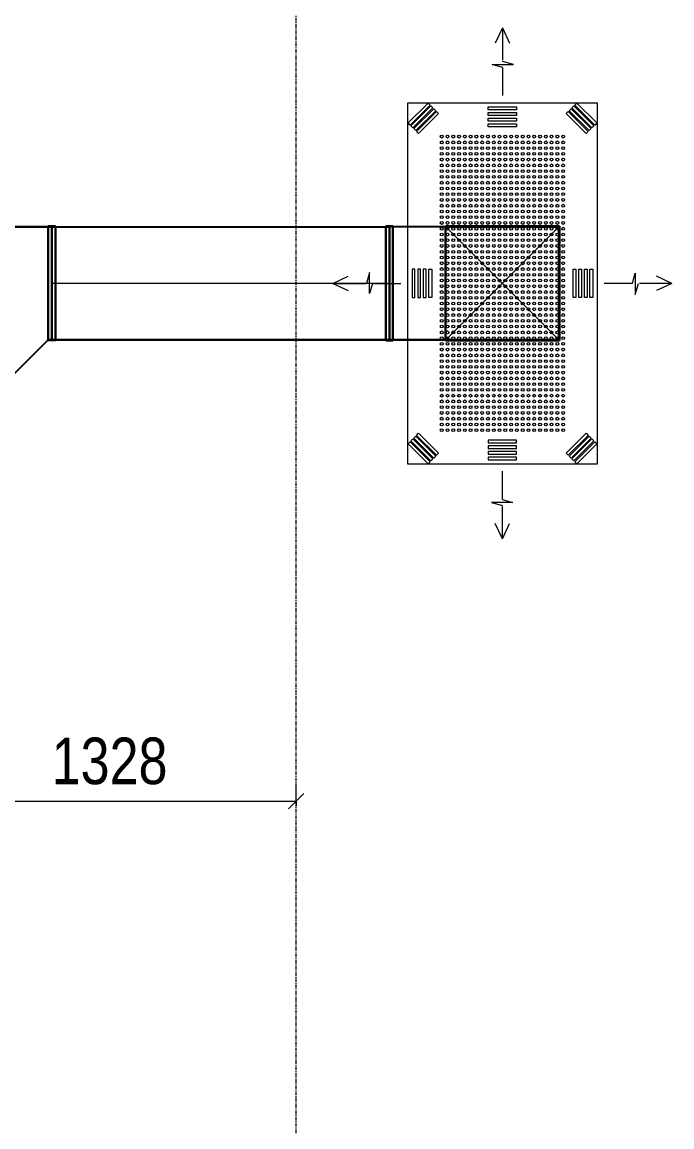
# Model space of a CAD drawing. Header units: millimetres. Extents: x -21807 to 22087, y 36760 to 60640.
# Drawn here: x -13169 to -10869, y 53007 to 56917 of the extents above; entities that cross this region are included whole.
import ezdxf

# ---------------------------------------------------------------- set-up
doc = ezdxf.new("R2010")
doc.units = ezdxf.units.MM
doc.linetypes.add('Grid Line', pattern=[22.225, 12.7, -3.175, 3.175, -3.175])
for name, color, linetype, lineweight in [('A-ANNO-DIMS', 7, 'Continuous', 9), ('A-ANNO-DIMS-110', 7, 'Continuous', 9), ('A-DETL-GENF', 7, 'Continuous', 5), ('A-GENM', 7, 'Continuous', 5), ('M-HVAC-CDFF', 7, 'Continuous', 5), ('M-HVAC-DUCT', 7, 'Continuous', 25), ('M-HVAC-DUCT-CNTR', 7, 'Continuous', 5), ('S-GRID', 7, 'Continuous', 9)]:
    doc.layers.add(name, color=color, linetype=linetype, lineweight=lineweight)
doc.layers.add('M-HVAC-DUCT-ANNO', color=7, linetype='Continuous', lineweight=5, true_color=0x007f00)
doc.styles.add('Arial_3', font='arial.ttf', dxfattribs={"width": 0.8, "height": 165})
doc.dimstyles.new('AK_DIM_2_0_Arial_đỏ', dxfattribs={"dimscale": 304.8, "dimtxt": 168.342801, "dimasz": 0.180446, "dimexe": 0.180446, "dimexo": 0.180446, "dimgap": 0.036089, "dimtad": 1, "dimdec": 0, "dimzin": 0, "dimdsep": 46, "dimtxsty": 'Arial_3', "dimblk1": 'OBLIQUE', "dimblk2": 'OBLIQUE', "dimsah": 1, "dimcen": 0.09, "dimadec": 0, "dimazin": 0, "dimtfac": 1, "dimtdec": 4, "dimtix": 1, "dimtmove": 0, "dimatfit": 3, "dimfxl": 1, "dimtvp": 1, "dimtolj": 1, "dimtzin": 0, "dimarcsym": 2})

# ---------------------------------------------------------------- blocks, each defined once
blk = doc.blocks.new('MatNaGioCap_KemHopGio_KemLocHepa - CẤP F5-2174877-MẶT BẰNG HỆ THỐNG GIÓ CẤP AHU')
at = {"layer": 'A-DETL-GENF', "color": 5, "lineweight": 9, "true_color": 0x0000ff}
for p, q in [((-639.5, 335), (639.5, 335)), ((-639.5, -335), (-639.5, 335)), ((639.5, 335), (639.5, -335)), ((639.5, -335), (-639.5, -335))]:
    blk.add_line(p, q, dxfattribs=at)
at = {"layer": 'A-DETL-GENF', "color": 5, "true_color": 0x0000ff}
for p, q in [((-638.4, 263.2), (-567.7, 333.9)), ((-560.6, 326.8), (-631.3, 256.1)), ((-628.4, 253.2), (-557.7, 323.9)), ((-550.6, 316.8), (-621.3, 246.1)), ((-618.4, 243.2), (-547.7, 313.9)), ((-567.7, 333.9), (-560.6, 326.8)), ((-557.7, 323.9), (-550.6, 316.8)), ((-547.7, 313.9), (-540.6, 306.8)), ((-50, 320), (50, 320)), ((-50, 310), (-50, 320)), ((50, 320), (50, 310)), ((540.6, 306.8), (547.7, 313.9)), ((547.7, 313.9), (618.4, 243.2)), ((550.6, 316.8), (557.7, 323.9)), ((621.3, 246.1), (550.6, 316.8)), ((557.7, 323.9), (628.4, 253.2)), ((560.6, 326.8), (567.7, 333.9)), ((631.3, 256.1), (560.6, 326.8)), ((567.7, 333.9), (638.4, 263.2)), ((-540.6, 306.8), (-611.3, 236.1)), ((-608.4, 233.2), (-537.7, 303.9)), ((-530.6, 296.8), (-601.3, 226.1)), ((-537.7, 303.9), (-530.6, 296.8)), ((50, 310), (-50, 310)), ((-50, 300), (50, 300)), ((-50, 290), (-50, 300)), ((50, 290), (-50, 290)), ((-50, 280), (50, 280)), ((-50, 270), (-50, 280)), ((50, 300), (50, 290)), ((50, 280), (50, 270)), ((530.6, 296.8), (537.7, 303.9)), ((601.3, 226.1), (530.6, 296.8)), ((537.7, 303.9), (608.4, 233.2)), ((611.3, 236.1), (540.6, 306.8)), ((-631.3, 256.1), (-638.4, 263.2)), ((-621.3, 246.1), (-628.4, 253.2)), ((-611.3, 236.1), (-618.4, 243.2)), ((50, 270), (-50, 270)), ((-50, 260), (50, 260)), ((-50, 250), (-50, 260)), ((50, 250), (-50, 250)), ((50, 260), (50, 250)), ((618.4, 243.2), (611.3, 236.1)), ((628.4, 253.2), (621.3, 246.1)), ((638.4, 263.2), (631.3, 256.1)), ((-601.3, 226.1), (-608.4, 233.2)), ((608.4, 233.2), (601.3, 226.1)), ((-624.5, -50), (-624.5, 50)), ((-624.5, 50), (-614.5, 50)), ((-614.5, 50), (-614.5, -50)), ((-604.5, -50), (-604.5, 50)), ((-604.5, 50), (-594.5, 50)), ((-594.5, 50), (-594.5, -50)), ((-584.5, -50), (-584.5, 50)), ((-584.5, 50), (-574.5, 50)), ((-574.5, 50), (-574.5, -50)), ((-564.5, -50), (-564.5, 50)), ((-564.5, 50), (-554.5, 50)), ((-554.5, 50), (-554.5, -50)), ((554.5, 50), (554.5, -50)), ((564.5, 50), (554.5, 50)), ((564.5, -50), (564.5, 50)), ((574.5, 50), (574.5, -50)), ((584.5, 50), (574.5, 50)), ((584.5, -50), (584.5, 50)), ((594.5, 50), (594.5, -50)), ((604.5, 50), (594.5, 50)), ((604.5, -50), (604.5, 50)), ((614.5, 50), (614.5, -50)), ((624.5, 50), (614.5, 50)), ((624.5, -50), (624.5, 50)), ((-614.5, -50), (-624.5, -50)), ((-594.5, -50), (-604.5, -50)), ((-574.5, -50), (-584.5, -50)), ((-554.5, -50), (-564.5, -50)), ((554.5, -50), (564.5, -50)), ((574.5, -50), (584.5, -50)), ((594.5, -50), (604.5, -50)), ((614.5, -50), (624.5, -50)), ((-608.4, -233.2), (-601.3, -226.1)), ((-537.7, -303.9), (-608.4, -233.2)), ((-601.3, -226.1), (-530.6, -296.8)), ((530.6, -296.8), (601.3, -226.1)), ((608.4, -233.2), (537.7, -303.9)), ((601.3, -226.1), (608.4, -233.2)), ((-638.4, -263.2), (-631.3, -256.1)), ((-567.7, -333.9), (-638.4, -263.2)), ((-631.3, -256.1), (-560.6, -326.8)), ((-628.4, -253.2), (-621.3, -246.1)), ((-557.7, -323.9), (-628.4, -253.2)), ((-621.3, -246.1), (-550.6, -316.8)), ((-618.4, -243.2), (-611.3, -236.1)), ((-547.7, -313.9), (-618.4, -243.2)), ((-611.3, -236.1), (-540.6, -306.8)), ((-50, -250), (50, -250)), ((-50, -260), (-50, -250)), ((50, -260), (-50, -260)), ((-50, -270), (-50, -280)), ((50, -270), (-50, -270)), ((50, -250), (50, -260)), ((50, -280), (50, -270)), ((540.6, -306.8), (611.3, -236.1)), ((618.4, -243.2), (547.7, -313.9)), ((550.6, -316.8), (621.3, -246.1)), ((628.4, -253.2), (557.7, -323.9)), ((560.6, -326.8), (631.3, -256.1)), ((638.4, -263.2), (567.7, -333.9)), ((611.3, -236.1), (618.4, -243.2)), ((621.3, -246.1), (628.4, -253.2)), ((631.3, -256.1), (638.4, -263.2)), ((-540.6, -306.8), (-547.7, -313.9)), ((-530.6, -296.8), (-537.7, -303.9)), ((-50, -280), (50, -280)), ((-50, -290), (-50, -300)), ((50, -290), (-50, -290)), ((-50, -300), (50, -300)), ((-50, -310), (-50, -320)), ((50, -310), (-50, -310)), ((50, -300), (50, -290)), ((50, -320), (50, -310)), ((537.7, -303.9), (530.6, -296.8)), ((547.7, -313.9), (540.6, -306.8)), ((-560.6, -326.8), (-567.7, -333.9)), ((-550.6, -316.8), (-557.7, -323.9)), ((-50, -320), (50, -320)), ((557.7, -323.9), (550.6, -316.8)), ((567.7, -333.9), (560.6, -326.8))]:
    blk.add_line(p, q, dxfattribs=at)
for centre in [(-519.5, 215), (-519.5, 194.5), (-499.1, 215), (-499.1, 194.5), (-478.8, 215), (-478.8, 194.5), (-458.4, 215), (-458.4, 194.5), (-438, 215), (-438, 194.5), (-417.6, 215), (-417.6, 194.5), (-397.3, 215), (-397.3, 194.5), (-376.9, 215), (-376.9, 194.5), (-356.5, 215), (-356.5, 194.5), (-336.1, 215), (-336.1, 194.5), (-315.8, 215), (-315.8, 194.5), (-295.4, 215), (-295.4, 194.5), (-275, 215), (-275, 194.5), (-254.7, 215), (-254.7, 194.5), (-234.3, 215), (-234.3, 194.5), (-213.9, 215), (-213.9, 194.5), (-193.5, 215), (-193.5, 194.5), (-173.2, 215), (-173.2, 194.5), (-152.8, 215), (-152.8, 194.5), (-132.4, 215), (-132.4, 194.5), (-112, 215), (-112, 194.5), (-91.7, 215), (-91.7, 194.5), (-71.3, 215), (-71.3, 194.5), (-50.9, 215), (-50.9, 194.5), (-30.6, 215), (-30.6, 194.5), (-10.2, 215), (-10.2, 194.5), (10.2, 215), (10.2, 194.5), (30.6, 215), (30.6, 194.5), (50.9, 215), (50.9, 194.5), (71.3, 215), (71.3, 194.5), (91.7, 215), (91.7, 194.5), (112, 215), (112, 194.5), (132.4, 215), (132.4, 194.5), (152.8, 215), (152.8, 194.5), (173.2, 215), (173.2, 194.5), (193.5, 215), (193.5, 194.5), (213.9, 215), (213.9, 194.5), (234.3, 215), (234.3, 194.5), (254.7, 215), (254.7, 194.5), (275, 215), (275, 194.5), (295.4, 215), (295.4, 194.5), (315.8, 215), (315.8, 194.5), (336.1, 215), (336.1, 194.5), (356.5, 215), (356.5, 194.5), (376.9, 215), (376.9, 194.5), (397.3, 215), (397.3, 194.5), (417.6, 215), (417.6, 194.5), (438, 215), (438, 194.5), (458.4, 215), (458.4, 194.5), (478.8, 215), (478.8, 194.5), (499.1, 215), (499.1, 194.5), (519.5, 215), (519.5, 194.5), (-519.5, 174), (-519.5, 153.6), (-499.1, 174), (-499.1, 153.6), (-478.8, 174), (-478.8, 153.6), (-458.4, 174), (-458.4, 153.6), (-438, 174), (-438, 153.6), (-417.6, 174), (-417.6, 153.6), (-397.3, 174), (-397.3, 153.6), (-376.9, 174), (-376.9, 153.6), (-356.5, 174), (-356.5, 153.6), (-336.1, 174), (-336.1, 153.6), (-315.8, 174), (-315.8, 153.6), (-295.4, 174), (-295.4, 153.6), (-275, 174), (-275, 153.6), (-254.7, 174), (-254.7, 153.6), (-234.3, 174), (-234.3, 153.6), (-213.9, 174), (-213.9, 153.6), (-193.5, 174), (-193.5, 153.6), (-173.2, 174), (-173.2, 153.6), (-152.8, 174), (-152.8, 153.6), (-132.4, 174), (-132.4, 153.6), (-112, 174), (-112, 153.6), (-91.7, 174), (-91.7, 153.6), (-71.3, 174), (-71.3, 153.6), (-50.9, 174), (-50.9, 153.6), (-30.6, 174), (-30.6, 153.6), (-10.2, 174), (-10.2, 153.6), (10.2, 174), (10.2, 153.6), (30.6, 174), (30.6, 153.6), (50.9, 174), (50.9, 153.6), (71.3, 174), (71.3, 153.6), (91.7, 174), (91.7, 153.6), (112, 174), (112, 153.6), (132.4, 174), (132.4, 153.6), (152.8, 174), (152.8, 153.6), (173.2, 174), (173.2, 153.6), (193.5, 174), (193.5, 153.6), (213.9, 174), (213.9, 153.6), (234.3, 174), (234.3, 153.6), (254.7, 174), (254.7, 153.6), (275, 174), (275, 153.6), (295.4, 174), (295.4, 153.6), (315.8, 174), (315.8, 153.6), (336.1, 174), (336.1, 153.6), (356.5, 174), (356.5, 153.6), (376.9, 174), (376.9, 153.6), (397.3, 174), (397.3, 153.6), (417.6, 174), (417.6, 153.6), (438, 174), (438, 153.6), (458.4, 174), (458.4, 153.6), (478.8, 174), (478.8, 153.6), (499.1, 174), (499.1, 153.6), (519.5, 174), (519.5, 153.6), (-519.5, 133.1), (-519.5, 112.6), (-499.1, 133.1), (-499.1, 112.6), (-478.8, 133.1), (-478.8, 112.6), (-458.4, 133.1), (-458.4, 112.6), (-438, 133.1), (-438, 112.6), (-417.6, 133.1), (-417.6, 112.6), (-397.3, 133.1), (-397.3, 112.6), (-376.9, 133.1), (-376.9, 112.6), (-356.5, 133.1), (-356.5, 112.6), (-336.1, 133.1), (-336.1, 112.6), (-315.8, 133.1), (-315.8, 112.6), (-295.4, 133.1), (-295.4, 112.6), (-275, 133.1), (-275, 112.6), (-254.7, 133.1), (-254.7, 112.6), (-234.3, 133.1), (-234.3, 112.6), (-213.9, 133.1), (-213.9, 112.6), (-193.5, 133.1), (-193.5, 112.6), (-173.2, 133.1), (-173.2, 112.6), (-152.8, 133.1), (-152.8, 112.6), (-132.4, 133.1), (-132.4, 112.6), (-112, 133.1), (-112, 112.6), (-91.7, 133.1), (-91.7, 112.6), (-71.3, 133.1), (-71.3, 112.6), (-50.9, 133.1), (-50.9, 112.6), (-30.6, 133.1), (-30.6, 112.6), (-10.2, 133.1), (-10.2, 112.6), (10.2, 133.1), (10.2, 112.6), (30.6, 133.1), (30.6, 112.6), (50.9, 133.1), (50.9, 112.6), (71.3, 133.1), (71.3, 112.6), (91.7, 133.1), (91.7, 112.6), (112, 133.1), (112, 112.6), (132.4, 133.1), (132.4, 112.6), (152.8, 133.1), (152.8, 112.6), (173.2, 133.1), (173.2, 112.6), (193.5, 133.1), (193.5, 112.6), (213.9, 133.1), (213.9, 112.6), (234.3, 133.1), (234.3, 112.6), (254.7, 133.1), (254.7, 112.6), (275, 133.1), (275, 112.6), (295.4, 133.1), (295.4, 112.6), (315.8, 133.1), (315.8, 112.6), (336.1, 133.1), (336.1, 112.6), (356.5, 133.1), (356.5, 112.6), (376.9, 133.1), (376.9, 112.6), (397.3, 133.1), (397.3, 112.6), (417.6, 133.1), (417.6, 112.6), (438, 133.1), (438, 112.6), (458.4, 133.1), (458.4, 112.6), (478.8, 133.1), (478.8, 112.6), (499.1, 133.1), (499.1, 112.6), (519.5, 133.1), (519.5, 112.6), (-519.5, 92.1), (-499.1, 92.1), (-478.8, 92.1), (-458.4, 92.1), (-438, 92.1), (-417.6, 92.1), (-397.3, 92.1), (-376.9, 92.1), (-356.5, 92.1), (-336.1, 92.1), (-315.8, 92.1), (-295.4, 92.1), (-275, 92.1), (-254.7, 92.1), (-234.3, 92.1), (-213.9, 92.1), (-193.5, 92.1), (-173.2, 92.1), (-152.8, 92.1), (-132.4, 92.1), (-112, 92.1), (-91.7, 92.1), (-71.3, 92.1), (-50.9, 92.1), (-30.6, 92.1), (-10.2, 92.1), (10.2, 92.1), (30.6, 92.1), (50.9, 92.1), (71.3, 92.1), (91.7, 92.1), (112, 92.1), (132.4, 92.1), (152.8, 92.1), (173.2, 92.1), (193.5, 92.1), (213.9, 92.1), (234.3, 92.1), (254.7, 92.1), (275, 92.1), (295.4, 92.1), (315.8, 92.1), (336.1, 92.1), (356.5, 92.1), (376.9, 92.1), (397.3, 92.1), (417.6, 92.1), (438, 92.1), (458.4, 92.1), (478.8, 92.1), (499.1, 92.1), (519.5, 92.1), (-519.5, 71.7), (-519.5, 51.2), (-499.1, 71.7), (-499.1, 51.2), (-478.8, 71.7), (-478.8, 51.2), (-458.4, 71.7), (-458.4, 51.2), (-438, 71.7), (-438, 51.2), (-417.6, 71.7), (-417.6, 51.2), (-397.3, 71.7), (-397.3, 51.2), (-376.9, 71.7), (-376.9, 51.2), (-356.5, 71.7), (-356.5, 51.2), (-336.1, 71.7), (-336.1, 51.2), (-315.8, 71.7), (-315.8, 51.2), (-295.4, 71.7), (-295.4, 51.2), (-275, 71.7), (-275, 51.2), (-254.7, 71.7), (-254.7, 51.2), (-234.3, 71.7), (-234.3, 51.2), (-213.9, 71.7), (-213.9, 51.2), (-193.5, 71.7), (-193.5, 51.2), (-173.2, 71.7), (-173.2, 51.2), (-152.8, 71.7), (-152.8, 51.2), (-132.4, 71.7), (-132.4, 51.2), (-112, 71.7), (-112, 51.2), (-91.7, 71.7), (-91.7, 51.2), (-71.3, 71.7), (-71.3, 51.2), (-50.9, 71.7), (-50.9, 51.2), (-30.6, 71.7), (-30.6, 51.2), (-10.2, 71.7), (-10.2, 51.2), (10.2, 71.7), (10.2, 51.2), (30.6, 71.7), (30.6, 51.2), (50.9, 71.7), (50.9, 51.2), (71.3, 71.7), (71.3, 51.2), (91.7, 71.7), (91.7, 51.2), (112, 71.7), (112, 51.2), (132.4, 71.7), (132.4, 51.2), (152.8, 71.7), (152.8, 51.2), (173.2, 71.7), (173.2, 51.2), (193.5, 71.7), (193.5, 51.2), (213.9, 71.7), (213.9, 51.2), (234.3, 71.7), (234.3, 51.2), (254.7, 71.7), (254.7, 51.2), (275, 71.7), (275, 51.2), (295.4, 71.7), (295.4, 51.2), (315.8, 71.7), (315.8, 51.2), (336.1, 71.7), (336.1, 51.2), (356.5, 71.7), (356.5, 51.2), (376.9, 71.7), (376.9, 51.2), (397.3, 71.7), (397.3, 51.2), (417.6, 71.7), (417.6, 51.2), (438, 71.7), (438, 51.2), (458.4, 71.7), (458.4, 51.2), (478.8, 71.7), (478.8, 51.2), (499.1, 71.7), (499.1, 51.2), (519.5, 71.7), (519.5, 51.2), (-519.5, 30.7), (-519.5, 10.2), (-499.1, 30.7), (-499.1, 10.2), (-478.8, 30.7), (-478.8, 10.2), (-458.4, 30.7), (-458.4, 10.2), (-438, 30.7), (-438, 10.2), (-417.6, 30.7), (-417.6, 10.2), (-397.3, 30.7), (-397.3, 10.2), (-376.9, 30.7), (-376.9, 10.2), (-356.5, 30.7), (-356.5, 10.2), (-336.1, 30.7), (-336.1, 10.2), (-315.8, 30.7), (-315.8, 10.2), (-295.4, 30.7), (-295.4, 10.2), (-275, 30.7), (-275, 10.2), (-254.7, 30.7), (-254.7, 10.2), (-234.3, 30.7), (-234.3, 10.2), (-213.9, 30.7), (-213.9, 10.2), (-193.5, 30.7), (-193.5, 10.2), (-173.2, 30.7), (-173.2, 10.2), (-152.8, 30.7), (-152.8, 10.2), (-132.4, 30.7), (-132.4, 10.2), (-112, 30.7), (-112, 10.2), (-91.7, 30.7), (-91.7, 10.2), (-71.3, 30.7), (-71.3, 10.2), (-50.9, 30.7), (-50.9, 10.2), (-30.6, 30.7), (-30.6, 10.2), (-10.2, 30.7), (-10.2, 10.2), (10.2, 30.7), (10.2, 10.2), (30.6, 30.7), (30.6, 10.2), (50.9, 30.7), (50.9, 10.2), (71.3, 30.7), (71.3, 10.2), (91.7, 30.7), (91.7, 10.2), (112, 30.7), (112, 10.2), (132.4, 30.7), (132.4, 10.2), (152.8, 30.7), (152.8, 10.2), (173.2, 30.7), (173.2, 10.2), (193.5, 30.7), (193.5, 10.2), (213.9, 30.7), (213.9, 10.2), (234.3, 30.7), (234.3, 10.2), (254.7, 30.7), (254.7, 10.2), (275, 30.7), (275, 10.2), (295.4, 30.7), (295.4, 10.2), (315.8, 30.7), (315.8, 10.2), (336.1, 30.7), (336.1, 10.2), (356.5, 30.7), (356.5, 10.2), (376.9, 30.7), (376.9, 10.2), (397.3, 30.7), (397.3, 10.2), (417.6, 30.7), (417.6, 10.2), (438, 30.7), (438, 10.2), (458.4, 30.7), (458.4, 10.2), (478.8, 30.7), (478.8, 10.2), (499.1, 30.7), (499.1, 10.2), (519.5, 30.7), (519.5, 10.2), (-519.5, -10.2), (-519.5, -30.7), (-499.1, -10.2), (-499.1, -30.7), (-478.8, -10.2), (-478.8, -30.7), (-458.4, -10.2), (-458.4, -30.7), (-438, -10.2), (-438, -30.7), (-417.6, -10.2), (-417.6, -30.7), (-397.3, -10.2), (-397.3, -30.7), (-376.9, -10.2), (-376.9, -30.7), (-356.5, -10.2), (-356.5, -30.7), (-336.1, -10.2), (-336.1, -30.7), (-315.8, -10.2), (-315.8, -30.7), (-295.4, -10.2), (-295.4, -30.7), (-275, -10.2), (-275, -30.7), (-254.7, -10.2), (-254.7, -30.7), (-234.3, -10.2), (-234.3, -30.7), (-213.9, -10.2), (-213.9, -30.7), (-193.5, -10.2), (-193.5, -30.7), (-173.2, -10.2), (-173.2, -30.7), (-152.8, -10.2), (-152.8, -30.7), (-132.4, -10.2), (-132.4, -30.7), (-112, -10.2), (-112, -30.7), (-91.7, -10.2), (-91.7, -30.7), (-71.3, -10.2), (-71.3, -30.7), (-50.9, -10.2), (-50.9, -30.7), (-30.6, -10.2), (-30.6, -30.7), (-10.2, -10.2), (-10.2, -30.7), (10.2, -10.2), (10.2, -30.7), (30.6, -10.2), (30.6, -30.7), (50.9, -10.2), (50.9, -30.7), (71.3, -10.2), (71.3, -30.7), (91.7, -10.2), (91.7, -30.7), (112, -10.2), (112, -30.7), (132.4, -10.2), (132.4, -30.7), (152.8, -10.2), (152.8, -30.7), (173.2, -10.2), (173.2, -30.7), (193.5, -10.2), (193.5, -30.7), (213.9, -10.2), (213.9, -30.7), (234.3, -10.2), (234.3, -30.7), (254.7, -10.2), (254.7, -30.7), (275, -10.2), (275, -30.7), (295.4, -10.2), (295.4, -30.7), (315.8, -10.2), (315.8, -30.7), (336.1, -10.2), (336.1, -30.7), (356.5, -10.2), (356.5, -30.7), (376.9, -10.2), (376.9, -30.7), (397.3, -10.2), (397.3, -30.7), (417.6, -10.2), (417.6, -30.7), (438, -10.2), (438, -30.7), (458.4, -10.2), (458.4, -30.7), (478.8, -10.2), (478.8, -30.7), (499.1, -10.2), (499.1, -30.7), (519.5, -10.2), (519.5, -30.7), (-519.5, -51.2), (-519.5, -71.7), (-499.1, -51.2), (-499.1, -71.7), (-478.8, -51.2), (-478.8, -71.7), (-458.4, -51.2), (-458.4, -71.7), (-438, -51.2), (-438, -71.7), (-417.6, -51.2), (-417.6, -71.7), (-397.3, -51.2), (-397.3, -71.7), (-376.9, -51.2), (-376.9, -71.7), (-356.5, -51.2), (-356.5, -71.7), (-336.1, -51.2), (-336.1, -71.7), (-315.8, -51.2), (-315.8, -71.7), (-295.4, -51.2), (-295.4, -71.7), (-275, -51.2), (-275, -71.7), (-254.7, -51.2), (-254.7, -71.7), (-234.3, -51.2), (-234.3, -71.7), (-213.9, -51.2), (-213.9, -71.7), (-193.5, -51.2), (-193.5, -71.7), (-173.2, -51.2), (-173.2, -71.7), (-152.8, -51.2), (-152.8, -71.7), (-132.4, -51.2), (-132.4, -71.7), (-112, -51.2), (-112, -71.7), (-91.7, -51.2), (-91.7, -71.7), (-71.3, -51.2), (-71.3, -71.7), (-50.9, -51.2), (-50.9, -71.7), (-30.6, -51.2), (-30.6, -71.7), (-10.2, -51.2), (-10.2, -71.7), (10.2, -51.2), (10.2, -71.7), (30.6, -51.2), (30.6, -71.7), (50.9, -51.2), (50.9, -71.7), (71.3, -51.2), (71.3, -71.7), (91.7, -51.2), (91.7, -71.7), (112, -51.2), (112, -71.7), (132.4, -51.2), (132.4, -71.7), (152.8, -51.2), (152.8, -71.7), (173.2, -51.2), (173.2, -71.7), (193.5, -51.2), (193.5, -71.7), (213.9, -51.2), (213.9, -71.7), (234.3, -51.2), (234.3, -71.7), (254.7, -51.2), (254.7, -71.7), (275, -51.2), (275, -71.7), (295.4, -51.2), (295.4, -71.7), (315.8, -51.2), (315.8, -71.7), (336.1, -51.2), (336.1, -71.7), (356.5, -51.2), (356.5, -71.7), (376.9, -51.2), (376.9, -71.7), (397.3, -51.2), (397.3, -71.7), (417.6, -51.2), (417.6, -71.7), (438, -51.2), (438, -71.7), (458.4, -51.2), (458.4, -71.7), (478.8, -51.2), (478.8, -71.7), (499.1, -51.2), (499.1, -71.7), (519.5, -51.2), (519.5, -71.7), (-519.5, -92.1), (-519.5, -112.6), (-499.1, -92.1), (-499.1, -112.6), (-478.8, -92.1), (-478.8, -112.6), (-458.4, -92.1), (-458.4, -112.6), (-438, -92.1), (-438, -112.6), (-417.6, -92.1), (-417.6, -112.6), (-397.3, -92.1), (-397.3, -112.6), (-376.9, -92.1), (-376.9, -112.6), (-356.5, -92.1), (-356.5, -112.6), (-336.1, -92.1), (-336.1, -112.6), (-315.8, -92.1), (-315.8, -112.6), (-295.4, -92.1), (-295.4, -112.6), (-275, -92.1), (-275, -112.6), (-254.7, -92.1), (-254.7, -112.6), (-234.3, -92.1), (-234.3, -112.6), (-213.9, -92.1), (-213.9, -112.6), (-193.5, -92.1), (-193.5, -112.6), (-173.2, -92.1), (-173.2, -112.6), (-152.8, -92.1), (-152.8, -112.6), (-132.4, -92.1), (-132.4, -112.6), (-112, -92.1), (-112, -112.6), (-91.7, -92.1), (-91.7, -112.6), (-71.3, -92.1), (-71.3, -112.6), (-50.9, -92.1), (-50.9, -112.6), (-30.6, -92.1), (-30.6, -112.6), (-10.2, -92.1), (-10.2, -112.6), (10.2, -92.1), (10.2, -112.6), (30.6, -92.1), (30.6, -112.6), (50.9, -92.1), (50.9, -112.6), (71.3, -92.1), (71.3, -112.6), (91.7, -92.1), (91.7, -112.6), (112, -92.1), (112, -112.6), (132.4, -92.1), (132.4, -112.6), (152.8, -92.1), (152.8, -112.6), (173.2, -92.1), (173.2, -112.6), (193.5, -92.1), (193.5, -112.6), (213.9, -92.1), (213.9, -112.6), (234.3, -92.1), (234.3, -112.6), (254.7, -92.1), (254.7, -112.6), (275, -92.1), (275, -112.6), (295.4, -92.1), (295.4, -112.6), (315.8, -92.1), (315.8, -112.6), (336.1, -92.1), (336.1, -112.6), (356.5, -92.1), (356.5, -112.6), (376.9, -92.1), (376.9, -112.6), (397.3, -92.1), (397.3, -112.6), (417.6, -92.1), (417.6, -112.6), (438, -92.1), (438, -112.6), (458.4, -92.1), (458.4, -112.6), (478.8, -92.1), (478.8, -112.6), (499.1, -92.1), (499.1, -112.6), (519.5, -92.1), (519.5, -112.6), (-519.5, -133.1), (-519.5, -153.6), (-499.1, -133.1), (-499.1, -153.6), (-478.8, -133.1), (-478.8, -153.6), (-458.4, -133.1), (-458.4, -153.6), (-438, -133.1), (-438, -153.6), (-417.6, -133.1), (-417.6, -153.6), (-397.3, -133.1), (-397.3, -153.6), (-376.9, -133.1), (-376.9, -153.6), (-356.5, -133.1), (-356.5, -153.6), (-336.1, -133.1), (-336.1, -153.6), (-315.8, -133.1), (-315.8, -153.6), (-295.4, -133.1), (-295.4, -153.6), (-275, -133.1), (-275, -153.6), (-254.7, -133.1), (-254.7, -153.6), (-234.3, -133.1), (-234.3, -153.6), (-213.9, -133.1), (-213.9, -153.6), (-193.5, -133.1), (-193.5, -153.6), (-173.2, -133.1), (-173.2, -153.6), (-152.8, -133.1), (-152.8, -153.6), (-132.4, -133.1), (-132.4, -153.6), (-112, -133.1), (-112, -153.6), (-91.7, -133.1), (-91.7, -153.6), (-71.3, -133.1), (-71.3, -153.6), (-50.9, -133.1), (-50.9, -153.6), (-30.6, -133.1), (-30.6, -153.6), (-10.2, -133.1), (-10.2, -153.6), (10.2, -133.1), (10.2, -153.6), (30.6, -133.1), (30.6, -153.6), (50.9, -133.1), (50.9, -153.6), (71.3, -133.1), (71.3, -153.6), (91.7, -133.1), (91.7, -153.6), (112, -133.1), (112, -153.6), (132.4, -133.1), (132.4, -153.6), (152.8, -133.1), (152.8, -153.6), (173.2, -133.1), (173.2, -153.6), (193.5, -133.1), (193.5, -153.6), (213.9, -133.1), (213.9, -153.6), (234.3, -133.1), (234.3, -153.6), (254.7, -133.1), (254.7, -153.6), (275, -133.1), (275, -153.6), (295.4, -133.1), (295.4, -153.6), (315.8, -133.1), (315.8, -153.6), (336.1, -133.1), (336.1, -153.6), (356.5, -133.1), (356.5, -153.6), (376.9, -133.1), (376.9, -153.6), (397.3, -133.1), (397.3, -153.6), (417.6, -133.1), (417.6, -153.6), (438, -133.1), (438, -153.6), (458.4, -133.1), (458.4, -153.6), (478.8, -133.1), (478.8, -153.6), (499.1, -133.1), (499.1, -153.6), (519.5, -133.1), (519.5, -153.6), (-519.5, -174), (-519.5, -194.5), (-499.1, -174), (-499.1, -194.5), (-478.8, -174), (-478.8, -194.5), (-458.4, -174), (-458.4, -194.5), (-438, -174), (-438, -194.5), (-417.6, -174), (-417.6, -194.5), (-397.3, -174), (-397.3, -194.5), (-376.9, -174), (-376.9, -194.5), (-356.5, -174), (-356.5, -194.5), (-336.1, -174), (-336.1, -194.5), (-315.8, -174), (-315.8, -194.5), (-295.4, -174), (-295.4, -194.5), (-275, -174), (-275, -194.5), (-254.7, -174), (-254.7, -194.5), (-234.3, -174), (-234.3, -194.5), (-213.9, -174), (-213.9, -194.5), (-193.5, -174), (-193.5, -194.5), (-173.2, -174), (-173.2, -194.5), (-152.8, -174), (-152.8, -194.5), (-132.4, -174), (-132.4, -194.5), (-112, -174), (-112, -194.5), (-91.7, -174), (-91.7, -194.5), (-71.3, -174), (-71.3, -194.5), (-50.9, -174), (-50.9, -194.5), (-30.6, -174), (-30.6, -194.5), (-10.2, -174), (-10.2, -194.5), (10.2, -174), (10.2, -194.5), (30.6, -174), (30.6, -194.5), (50.9, -174), (50.9, -194.5), (71.3, -174), (71.3, -194.5), (91.7, -174), (91.7, -194.5), (112, -174), (112, -194.5), (132.4, -174), (132.4, -194.5), (152.8, -174), (152.8, -194.5), (173.2, -174), (173.2, -194.5), (193.5, -174), (193.5, -194.5), (213.9, -174), (213.9, -194.5), (234.3, -174), (234.3, -194.5), (254.7, -174), (254.7, -194.5), (275, -174), (275, -194.5), (295.4, -174), (295.4, -194.5), (315.8, -174), (315.8, -194.5), (336.1, -174), (336.1, -194.5), (356.5, -174), (356.5, -194.5), (376.9, -174), (376.9, -194.5), (397.3, -174), (397.3, -194.5), (417.6, -174), (417.6, -194.5), (438, -174), (438, -194.5), (458.4, -174), (458.4, -194.5), (478.8, -174), (478.8, -194.5), (499.1, -174), (499.1, -194.5), (519.5, -174), (519.5, -194.5), (-519.5, -215), (-499.1, -215), (-478.8, -215), (-458.4, -215), (-438, -215), (-417.6, -215), (-397.3, -215), (-376.9, -215), (-356.5, -215), (-336.1, -215), (-315.8, -215), (-295.4, -215), (-275, -215), (-254.7, -215), (-234.3, -215), (-213.9, -215), (-193.5, -215), (-173.2, -215), (-152.8, -215), (-132.4, -215), (-112, -215), (-91.7, -215), (-71.3, -215), (-50.9, -215), (-30.6, -215), (-10.2, -215), (10.2, -215), (30.6, -215), (50.9, -215), (71.3, -215), (91.7, -215), (112, -215), (132.4, -215), (152.8, -215), (173.2, -215), (193.5, -215), (213.9, -215), (234.3, -215), (254.7, -215), (275, -215), (295.4, -215), (315.8, -215), (336.1, -215), (356.5, -215), (376.9, -215), (397.3, -215), (417.6, -215), (438, -215), (458.4, -215), (478.8, -215), (499.1, -215), (519.5, -215)]:
    blk.add_circle(centre, 5, dxfattribs=at)
at = {"layer": 'A-GENM', "color": 5, "true_color": 0x0000ff}
for p, q in [((0, 600), (-25.4, 545.6)), ((0, 600), (25.4, 545.6)), ((0, 600), (0, 485)), ((-36.1, 470.4), (38.7, 470.4)), ((0, 460), (-36.1, 470.4)), ((38.7, 470.4), (0, 481.4)), ((0, 460), (0, 360)), ((-904.5, 0), (-850.1, 25.4)), ((-774.9, 38.7), (-785.9, 0)), ((-774.9, -36.1), (-774.9, 38.7)), ((764.5, 0), (664.5, 0)), ((764.5, 0), (774.9, 36.1)), ((774.9, 36.1), (774.9, -38.7)), ((774.9, -38.7), (785.9, 0)), ((904.5, 0), (789.5, 0)), ((904.5, 0), (850.1, 25.4)), ((904.5, 0), (850.1, -25.4)), ((-904.5, 0), (-850.1, -25.4)), ((-904.5, 0), (-789.5, 0)), ((-764.5, 0), (-774.9, -36.1)), ((-764.5, 0), (-664.5, 0)), ((0, -460), (0, -360)), ((0, -460), (36.1, -470.4)), ((-38.7, -470.4), (0, -481.4)), ((36.1, -470.4), (-38.7, -470.4)), ((0, -600), (0, -485)), ((0, -600), (-25.4, -545.6)), ((0, -600), (25.4, -545.6))]:
    blk.add_line(p, q, dxfattribs=at)
blk = doc.blocks.new('ChanRe_ChuNhat_NepC1 - Standard-2174872-MẶT BẰNG HỆ THỐNG GIÓ CẤP AHU')
at = {"layer": 'M-HVAC-DUCT', "color": 5, "true_color": 0x0000ff}
for p, q in [((0, 350), (-6.096, 350)), ((-6.096, -200), (-6.096, 350)), ((-6.096, 350), (-6.096, -200)), ((-6.096, 350), (0, 350)), ((150, 200), (0, 350)), ((150, 200), (0, 350)), ((150, -202), (150, 202)), ((150, 202), (150, -202)), ((162.5, 202), (150, 202)), ((162.5, 202), (150, 202)), ((150, 200), (150, -200)), ((150, -200), (150, 200)), ((150, -200), (150, 200)), ((150, 200), (150, -200)), ((162.5, 200), (150, 200)), ((162.5, 200), (150, 200)), ((162.5, -202), (162.5, 202)), ((162.5, 202), (162.5, -202)), ((175, 202), (162.5, 202)), ((175, 202), (162.5, 202)), ((162.5, -202), (162.5, 202)), ((162.5, 202), (162.5, -202)), ((162.5, -200), (162.5, 200)), ((162.5, 200), (162.5, -200)), ((175, 200), (162.5, 200)), ((175, 200), (162.5, 200)), ((162.5, -200), (162.5, 200)), ((162.5, 200), (162.5, -200)), ((175, -202), (175, 202)), ((175, 202), (175, -202)), ((175, -200), (175, 200)), ((175, 200), (175, -200)), ((-6.096, -200), (150, -200)), ((150, -200), (-6.096, -200)), ((150, -200), (162.5, -200)), ((162.5, -200), (150, -200)), ((150, -202), (162.5, -202)), ((162.5, -202), (150, -202)), ((162.5, -200), (175, -200)), ((175, -200), (162.5, -200)), ((162.5, -202), (175, -202)), ((175, -202), (162.5, -202))]:
    blk.add_line(p, q, dxfattribs=at)
blk = doc.blocks.new('Cut_ChuNhat_NepC1 - 1 W-2173896-MẶT BẰNG HỆ THỐNG GIÓ CẤP AHU')
at = {"layer": 'M-HVAC-DUCT', "color": 5, "true_color": 0x0000ff}
for p, q in [((-15158.5, 55749.3), (-15159.2, 55345.3)), ((-15159.2, 55345.3), (-15158.5, 55749.3)), ((-14754.5, 55748.6), (-15158.5, 55749.3)), ((-15158.5, 55749.3), (-14754.5, 55748.6)), ((-15156.5, 55747.2), (-15157.2, 55347.2)), ((-15157.2, 55347.2), (-15156.5, 55747.2)), ((-15156.5, 55747.2), (-14756.5, 55746.6)), ((-15156.5, 55747.2), (-14556.5, 55746.3)), ((-14756.5, 55746.6), (-14757.2, 55346.6)), ((-14556.5, 55746.3), (-14756.5, 55746.6)), ((-14755.2, 55344.6), (-14754.5, 55748.6)), ((-14754.5, 55748.6), (-14755.2, 55344.6)), ((-14569, 55748.3), (-14569.7, 55344.3)), ((-14569.7, 55344.3), (-14569, 55748.3)), ((-14544, 55748.3), (-14569, 55748.3)), ((-14569, 55748.3), (-14544, 55748.3)), ((-14556.5, 55746.3), (-14557.2, 55346.3)), ((-14557.2, 55346.3), (-14556.5, 55746.3)), ((-14544, 55748.3), (-14544.7, 55344.3)), ((-14544.7, 55344.3), (-14544, 55748.3)), ((-15159.2, 55345.3), (-14755.2, 55344.6)), ((-14755.2, 55344.6), (-15159.2, 55345.3)), ((-14757.2, 55346.6), (-15157.2, 55347.2)), ((-15157.2, 55347.2), (-14557.2, 55346.3)), ((-14757.2, 55346.6), (-14557.2, 55346.3)), ((-14569.7, 55344.3), (-14544.7, 55344.3)), ((-14569.7, 55344.3), (-14544.7, 55344.3))]:
    blk.add_line(p, q, dxfattribs=at)
blk = doc.blocks.new('AK-SGS-M3-Hrvt_rvt-1-MẶT BẰNG HỆ THỐNG GIÓ CẤP AHU')
at = {"layer": 'M-HVAC-DUCT', "color": 5, "true_color": 0x0000ff}
for p, q in [((-13063.7, 55791.9), (-13063.7, 56191.9)), ((-13063.7, 56191.9), (-13063.7, 55791.9)), ((-13063.7, 56191.9), (-11868.6, 56191.9)), ((-13063.7, 56191.9), (-11868.6, 56191.9)), ((-11868.6, 55791.9), (-11868.6, 56191.9)), ((-11868.6, 56191.9), (-11868.6, 55791.9)), ((-11868.6, 55791.9), (-13063.7, 55791.9)), ((-13063.7, 55791.9), (-11868.6, 55791.9))]:
    blk.add_line(p, q, dxfattribs=at)
at = {"layer": 'M-HVAC-DUCT-ANNO', "color": 5, "true_color": 0x0000ff}
for p, q in [((-11668.6, 55791.9), (-11668.6, 56191.9)), ((-11668.6, 56191.9), (-11268.6, 56191.9)), ((-11268.6, 56191.9), (-11668.6, 55791.9)), ((-11268.6, 55791.9), (-11668.6, 56191.9)), ((-11268.6, 56191.9), (-11268.6, 55791.9)), ((-11268.6, 55791.9), (-11668.6, 55791.9))]:
    blk.add_line(p, q, dxfattribs=at)
at = {"layer": 'M-HVAC-DUCT-CNTR', "color": 5, "true_color": 0x0000ff}
blk.add_line((-11868.6, 55991.9), (-13063.7, 55991.9), dxfattribs=at)
at = {"layer": 'M-HVAC-CDFF', "color": 5, "lineweight": 25, "true_color": 0x0000ff, "rotation": 270.0000000000001}
blk.add_blockref('MatNaGioCap_KemHopGio_KemLocHepa - CẤP F5-2174877-MẶT BẰNG HỆ THỐNG GIÓ CẤP AHU', (-11468.6, 55991.9), dxfattribs=at)
at = {"layer": 'M-HVAC-DUCT', "color": 5, "lineweight": 25, "true_color": 0x0000ff, "extrusion": (0, 0, -1), "rotation": 180}
blk.add_blockref('ChanRe_ChuNhat_NepC1 - Standard-2174872-MẶT BẰNG HỆ THỐNG GIÓ CẤP AHU', (13226.2, 55991.9), dxfattribs=at)
at = {"layer": 'M-HVAC-DUCT', "color": 5, "lineweight": 25, "true_color": 0x0000ff, "rotation": 180.089309646653}
blk.add_blockref('Cut_ChuNhat_NepC1 - 1 W-2173896-MẶT BẰNG HỆ THỐNG GIÓ CẤP AHU', (-26512, 111515.5), dxfattribs=at)
blk = doc.blocks.new('DIMBLOCK19-MẶT BẰNG HỆ THỐNG GIÓ CẤP AHU')
at = {"layer": 'A-ANNO-DIMS-110', "color": 1, "true_color": 0xff0000}
for p, q in [((-13526.2, 54159.4), (-13526.2, 54214.4)), ((-12198.6, 54159.4), (-12198.6, 54214.4)), ((-13526.2, 54159.4), (-13553.7, 54131.9)), ((-13526.2, 54159.4), (-13498.7, 54186.9)), ((-13526.2, 54159.4), (-12198.6, 54159.4)), ((-13526.2, 54159.4), (-13526.2, 54143.3)), ((-12198.6, 54159.4), (-12226.1, 54131.9)), ((-12198.6, 54159.4), (-12171.1, 54186.9)), ((-12198.6, 54159.4), (-12198.6, 54143.3))]:
    blk.add_line(p, q, dxfattribs=at)
at = {"layer": 'A-ANNO-DIMS-110', "color": 0, "insert": (-13064.4, 54384.6), "char_height": 165, "width": 484.827, "attachment_point": 1, "line_spacing_factor": 0.941778, "style": 'Arial_3'}
blk.add_mtext('1328', dxfattribs=at)
blk = doc.blocks.new('_Oblique')
at = {"color": 0, "linetype": 'ByBlock', "lineweight": -2}
blk.add_line((-0.5, -0.5), (0.5, 0.5), dxfattribs=at)

msp = doc.modelspace()

# ---------------------------------------------------------------- linework, layer by layer
at = {"layer": 'S-GRID', "linetype": 'Grid Line'}
msp.add_line((-12198.6, 43361.9), (-12198.6, 59870.5), dxfattribs=at)

# ---------------------------------------------------------------- block references
at = {"lineweight": 5}
msp.add_blockref('AK-SGS-M3-Hrvt_rvt-1-MẶT BẰNG HỆ THỐNG GIÓ CẤP AHU', (0, 0), dxfattribs=at)

# ---------------------------------------------------------------- dimensions: what is measured, and where the dimension line sits
at = {"layer": 'A-ANNO-DIMS', "color": 1, "true_color": 0xff0000}
dim = msp.add_linear_dim(base=(-12198.6, 54159.4), p1=(-13526.2, 54198.3), p2=(-12198.6, 54198.3), dimstyle='AK_DIM_2_0_Arial_đỏ', override={"dimpost": '<>', "dimfxl": 1327.626072}, dxfattribs=at)
dim.commit()
dim.dimension.update_dxf_attribs({"geometry": 'DIMBLOCK19-MẶT BẰNG HỆ THỐNG GIÓ CẤP AHU', "text_midpoint": (-12862.4, 54254.7)})

doc.saveas('drawing.dxf')
